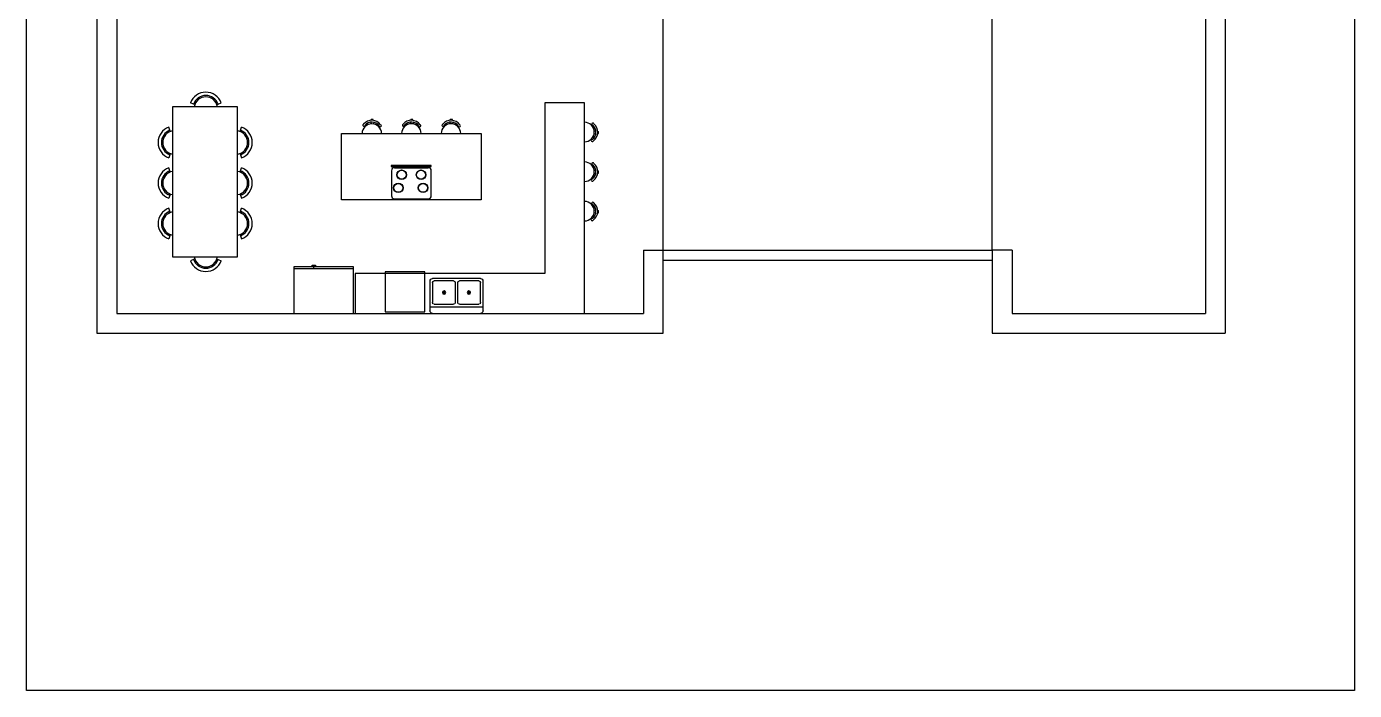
# Model space of a CAD drawing. Header units: millimetres. Extents: x 285 to 2285, y 238 to 2522.
# Drawn here: x 285 to 2285, y 238 to 1238 of the extents above; entities that cross this region are included whole.
import ezdxf

# ---------------------------------------------------------------- set-up
doc = ezdxf.new("R2010")
doc.units = ezdxf.units.MM
for name, color, linetype in [('ARREDI_attrezzature', 8, 'Continuous'), ('ARREDI_attrezzature - furniture', 175, 'Continuous'), ('vetro', 4, 'Continuous'), ('Wall', 43, 'Continuous')]:
    doc.layers.add(name, color=color, linetype=linetype)

# ---------------------------------------------------------------- blocks, each defined once
blk = doc.blocks.new('DBLSK32T')
for p, q in [((-16, -4), (16, -4)), ((-0.75, -18.5), (-0.75, -6.5)), ((0.75, -6.5), (0.75, -18.5))]:
    blk.add_line(p, q)
for points in [[(-14.5, 0), (14.5, 0)], [(-16, -19.5), (-16, -1.5)], [(-14.5, -18.5), (-14.5, -6.5)], [(-13.5, -5.5), (-1.75, -5.5)], [(1.75, -5.5), (13.5, -5.5)], [(14.5, -6.5), (14.5, -18.5)], [(16, -1.5), (16, -19.5)], [(14.5, -21), (-14.5, -21)], [(-1.75, -19.5), (-13.5, -19.5)], [(13.5, -19.5), (1.75, -19.5)]]:
    blk.add_lwpolyline(points)
for centre, radius in [((-7.5, -12.5), 1), ((-7.5, -12.5), 0.5), ((7.5, -12.5), 1), ((7.5, -12.5), 0.5)]:
    blk.add_circle(centre, radius)
for centre, radius, start, end in [((-14.5, -1.5), 1.5, 90, 180), ((14.5, -1.5), 1.5, 0, 90), ((-13.5, -6.5), 1, 90, 180), ((-1.75, -6.5), 1, 0, 90), ((1.75, -6.5), 1, 90, 180), ((13.5, -6.5), 1, 0, 90), ((-14.5, -19.5), 1.5, 180, 270), ((-13.5, -18.5), 1, 180, 270), ((-1.75, -18.5), 1, 270, 0), ((1.75, -18.5), 1, 180, 270), ((13.5, -18.5), 1, 270, 0), ((14.5, -19.5), 1.5, 270, 0)]:
    blk.add_arc(centre, radius, start, end)
blk = doc.blocks.new('REF36T')
for p, q in [((0, -26.999999), (36, -26.999999)), ((11, -27.999999), (11, -28.999999)), ((11, -28.999999), (13, -28.999999)), ((12, -26.999999), (12, -28.999999)), ((13, -28.999999), (13, -27.999999))]:
    blk.add_line(p, q)
blk.add_lwpolyline([(0, -27.999999), (0, 0), (36, 0), (36, -27.999999)], close=True)

msp = doc.modelspace()

# ---------------------------------------------------------------- linework, layer by layer
for p, q in [((285.4, 238.3), (285.4, 2238.3)), ((2285.4, 2238.3), (2285.4, 238.3)), ((1244.5, 901), (1244.5, 1554.9)), ((1739.8, 901), (1739.8, 1494.9)), ((2285.4, 238.3), (285.4, 238.3)), ((1705.4, 238.3), (1074.4, 238.3))]:
    msp.add_line(p, q)
at = {"layer": 'ARREDI_attrezzature'}
for p, q in [((537, 1121), (532.3, 1122.7)), ((538.8, 1120.4), (537, 1121)), ((539.6, 1122.2), (537.7, 1122.9)), ((571.2, 1122.2), (573, 1122.9)), ((571.9, 1120.4), (573.8, 1121)), ((573.8, 1121), (578.4, 1122.7)), ((603.4, 1117), (505.5, 1117)), ((505.5, 1117), (505.5, 890.9)), ((603.4, 890.9), (603.4, 1117)), ((500.3, 1078.9), (499.6, 1080.7)), ((501.4, 1081.5), (499.7, 1086.1)), ((502.1, 1079.7), (501.4, 1081.5)), ((606.8, 1079.7), (607.5, 1081.5)), ((607.5, 1081.5), (609.2, 1086.1)), ((608.6, 1078.9), (609.3, 1080.7)), ((803.9, 1093.7), (804.1, 1091.2)), ((804.4, 1096.4), (804.4, 1097.8)), ((807.7, 1097.8), (804.4, 1097.8)), ((807.7, 1096.3), (807.7, 1097.8)), ((808.4, 1093.5), (808, 1091)), ((863.5, 1093.7), (863.7, 1091.2)), ((864, 1096.4), (864, 1097.8)), ((867.3, 1097.8), (864, 1097.8)), ((867.3, 1096.3), (867.3, 1097.8)), ((868, 1093.5), (867.5, 1091)), ((923, 1093.7), (923.2, 1091.2)), ((923.5, 1096.4), (923.5, 1097.8)), ((926.8, 1097.8), (923.5, 1097.8)), ((926.8, 1096.3), (926.8, 1097.8)), ((927.5, 1093.5), (927.1, 1091)), ((1143, 1080.3), (1140.4, 1080.1)), ((760, 976.6), (760, 1076.6)), ((760, 1076.6), (970, 1076.6)), ((850.3, 1076.6), (850.3, 1076.6)), ((970, 1076.6), (970, 976.6)), ((1142.8, 1075.8), (1140.3, 1076.2)), ((1145.6, 1076.5), (1147.1, 1076.5)), ((1145.7, 1079.8), (1147.1, 1079.8)), ((1147.1, 1076.5), (1147.1, 1079.8)), ((500.3, 1047.3), (499.6, 1045.4)), ((501.4, 1044.7), (499.7, 1040.1)), ((502.1, 1046.5), (501.4, 1044.7)), ((606.8, 1046.5), (607.5, 1044.7)), ((607.5, 1044.7), (609.2, 1040.1)), ((608.6, 1047.3), (609.3, 1045.4)), ((501.4, 1020.5), (499.7, 1025.1)), ((502.1, 1018.7), (501.4, 1020.5)), ((606.8, 1018.7), (607.5, 1020.5)), ((607.5, 1020.5), (609.2, 1025.1)), ((895, 1028.4), (834.6, 1028.4)), ((834.6, 1028.4), (834.6, 1026.8)), ((834.6, 1026.8), (895, 1026.8)), ((835, 1020.6), (835, 982.9)), ((839.4, 1025.1), (890.5, 1025.1)), ((895, 1026.8), (895, 1028.4)), ((895, 982.9), (895, 1020.6)), ((1125.8, 1033.9), (1125.8, 1033.9)), ((1143, 1020.8), (1140.4, 1020.5)), ((1145.7, 1020.3), (1147.1, 1020.3)), ((1147.1, 1016.9), (1147.1, 1020.3)), ((500.3, 1017.9), (499.6, 1019.7)), ((608.6, 1017.9), (609.3, 1019.7)), ((1142.8, 1016.3), (1140.3, 1016.7)), ((1145.6, 1016.9), (1147.1, 1016.9)), ((500.3, 986.3), (499.6, 984.5)), ((501.4, 983.7), (499.7, 979.1)), ((502.1, 985.5), (501.4, 983.7)), ((606.8, 985.5), (607.5, 983.7)), ((607.5, 983.7), (609.2, 979.1)), ((608.6, 986.3), (609.3, 984.5)), ((501.4, 959.5), (499.7, 964.1)), ((607.5, 959.5), (609.2, 964.1)), ((970, 976.6), (760, 976.6)), ((839.5, 978.4), (890.5, 978.4)), ((1143, 961.2), (1140.4, 961)), ((1145.7, 960.7), (1147.1, 960.7)), ((1147.1, 957.4), (1147.1, 960.7)), ((500.3, 956.9), (499.6, 958.8)), ((502.1, 957.7), (501.4, 959.5)), ((606.8, 957.7), (607.5, 959.5)), ((608.6, 956.9), (609.3, 958.8)), ((1142.8, 956.7), (1140.3, 957.1)), ((1145.6, 957.4), (1147.1, 957.4)), ((500.3, 925.3), (499.6, 923.5)), ((501.4, 922.7), (499.7, 918.1)), ((502.1, 924.5), (501.4, 922.7)), ((606.8, 924.5), (607.5, 922.7)), ((607.5, 922.7), (609.2, 918.1)), ((608.6, 925.3), (609.3, 923.5)), ((505.5, 890.9), (603.4, 890.9)), ((537, 886.8), (532.3, 885.1)), ((538.8, 887.5), (537, 886.8)), ((539.6, 885.7), (537.7, 885)), ((571.2, 885.7), (573, 885)), ((571.9, 887.5), (573.8, 886.8)), ((573.8, 886.8), (578.4, 885.1))]:
    msp.add_line(p, q, dxfattribs=at)
for centre, radius in [((850.4, 1014.6), 7.16), ((850.4, 1014.6), 6.66), ((879.6, 1014.6), 7.16), ((879.6, 1014.6), 6.66), ((845.4, 994.8), 7.16), ((845.4, 994.8), 6.66), ((882.6, 994.8), 7.16), ((882.6, 994.8), 6.66)]:
    msp.add_circle(centre, radius, dxfattribs=at)
for centre, radius, start, end in [((555.4, 1114.3), 24.5, 20, 160), ((555.4, 1114.3), 19.6, 20, 160), ((555.4, 1114.3), 17.6, 8.505, 171.495), ((508.1, 1063.1), 24.5, 110, 250), ((508.1, 1063.1), 19.6, 110, 250), ((508.1, 1063.1), 17.6, 98.505, 261.495), ((600.8, 1063.1), 17.6, 278.505, 81.495), ((600.8, 1063.1), 19.6, 290, 70), ((600.8, 1063.1), 24.5, 290, 70), ((805.5, 1076.5), 14.7, 0.014, 179.986), ((793.6, 1089.1), 1.64, 110.7405, 0.7528), ((805.6, 1080.2), 16.3, 36.5122, 140.0778), ((805.6, 1080.2), 13.7, 36.5122, 138.9658), ((818.2, 1088.3), 1.64, 181.0303, 71.9941), ((865, 1076.6), 14.7, 0, 180), ((853.2, 1089.1), 1.64, 110.7405, 0.7528), ((865.1, 1080.2), 16.3, 36.5122, 140.0778), ((865.1, 1080.2), 13.7, 36.5122, 138.9658), ((877.8, 1088.3), 1.64, 181.0303, 71.9941), ((924.6, 1076.6), 14.7, 0, 180), ((912.7, 1089.1), 1.64, 110.7405, 0.7528), ((924.7, 1080.2), 16.3, 36.5122, 140.0778), ((924.7, 1080.2), 13.7, 36.5122, 138.9658), ((937.3, 1088.3), 1.64, 181.0303, 71.9941), ((1125.8, 1078.8), 14.7, 270.014, 89.986), ((1138.4, 1090.6), 1.64, 20.7405, 270.7528), ((1129.4, 1078.7), 13.7, 306.5122, 48.9658), ((1129.4, 1078.7), 16.3, 306.5122, 50.0778), ((1137.6, 1066), 1.64, 91.0303, 341.9941), ((508.1, 1002.1), 24.5, 110, 250), ((508.1, 1002.1), 19.6, 110, 250), ((600.8, 1002.1), 19.6, 290, 70), ((600.8, 1002.1), 24.5, 290, 70), ((839.5, 1020.6), 4.5, 90, 180), ((890.5, 1020.6), 4.5, 360, 90), ((1125.8, 1019.2), 14.7, 270, 90), ((1138.4, 1031), 1.64, 20.7405, 270.7528), ((1129.4, 1019.1), 13.7, 306.5122, 48.9658), ((1129.4, 1019.1), 16.3, 306.5122, 50.0778), ((508.1, 1002.1), 17.6, 98.505, 261.495), ((600.8, 1002.1), 17.6, 278.505, 81.495), ((1137.6, 1006.5), 1.64, 91.0303, 341.9941), ((839.5, 982.9), 4.5, 180, 270), ((890.5, 982.9), 4.5, 270, 0), ((508.1, 941.1), 24.5, 110, 250), ((600.8, 941.1), 24.5, 290, 70), ((1125.8, 959.7), 14.7, 270, 90), ((1138.4, 971.5), 1.64, 20.7405, 270.7528), ((1129.4, 959.6), 13.7, 306.5122, 48.9658), ((1129.4, 959.6), 16.3, 306.5122, 50.0778), ((508.1, 941.1), 19.6, 110, 250), ((508.1, 941.1), 17.6, 98.505, 261.495), ((600.8, 941.1), 17.6, 278.505, 81.495), ((600.8, 941.1), 19.6, 290, 70), ((1137.6, 946.9), 1.64, 91.0303, 341.9941), ((555.4, 893.5), 24.5, 200, 340), ((555.4, 893.5), 19.6, 200, 340), ((555.4, 893.5), 17.6, 188.505, 351.495)]:
    msp.add_arc(centre, radius, start, end, dxfattribs=at)
at = {"layer": 'ARREDI_attrezzature - furniture'}
for p, q in [((1065.8, 1122.8), (1065.8, 865.9)), ((1125.8, 1122.8), (1065.8, 1122.8)), ((1125.8, 805.9), (1125.8, 1122.8)), ((1065.8, 865.9), (780.5, 865.9)), ((780.5, 865.9), (780.5, 805.9)), ((825.5, 868.4), (825.5, 808.4)), ((885.5, 868.4), (825.5, 868.4)), ((885.5, 808.4), (885.5, 868.4)), ((780.5, 805.9), (1125.8, 805.9)), ((825.5, 808.4), (885.5, 808.4))]:
    msp.add_line(p, q, dxfattribs=at)
at = {"layer": 'vetro'}
for p, q in [((1244.5, 901), (1739.8, 901)), ((1244.5, 886), (1739.8, 886))]:
    msp.add_line(p, q, dxfattribs=at)
at = {"layer": 'Wall'}
for p, q in [((2090.9, 1804.9), (2090.9, 775.9)), ((2060.9, 1774.9), (2060.9, 805.9)), ((421.2, 1430.1), (421.2, 805.9)), ((391.2, 1417.5), (391.2, 775.9)), ((1125.8, 805.9), (1125.8, 901)), ((1214.5, 901), (1244.5, 901)), ((1214.5, 901), (1214.5, 805.9)), ((1244.5, 775.9), (1244.5, 901)), ((1244.5, 775.9), (1244.5, 901)), ((1739.8, 901), (1739.8, 775.9)), ((1769.8, 901), (1739.8, 901)), ((1769.8, 901), (1769.8, 805.9)), ((421.2, 805.9), (1214.5, 805.9)), ((1769.8, 805.9), (2060.9, 805.9)), ((391.2, 775.9), (1244.5, 775.9)), ((1739.8, 775.9), (2090.9, 775.9))]:
    msp.add_line(p, q, dxfattribs=at)

# ---------------------------------------------------------------- block references
at = {"layer": 'ARREDI_attrezzature - furniture', "xscale": -2.499999999999905, "yscale": 2.499999999999905, "zscale": 2.499999999999905, "rotation": 180}
for name, p in [('REF36T', (688, 805.9)), ('DBLSK32T', (933, 805.9))]:
    msp.add_blockref(name, p, dxfattribs=at)

doc.saveas('drawing.dxf')
